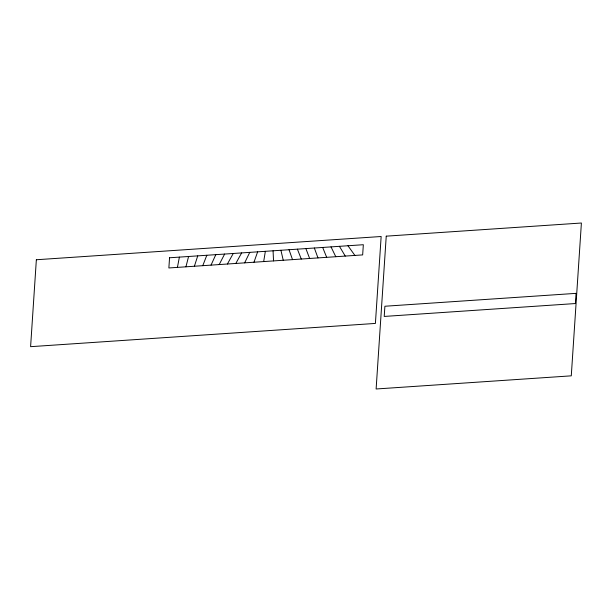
<?xml version="1.0" encoding="UTF-8"?>
<svg xmlns="http://www.w3.org/2000/svg" width="612" height="612" viewBox="0 0 612 612"><rect width="100%" height="100%" fill="white"/><g stroke="black" fill="none" stroke-linecap="round" stroke-linejoin="round"><path stroke-width="0.92" d="M263.68 261.576L265.356 251.318M177.419 267.39L179.393 257.109M185.941 266.817L188.58 256.489M194.394 266.243L197.73 255.877M253.972 262.227L257.637 251.838M202.771 265.677L206.818 255.265M211.033 265.118L215.799 254.661M244.647 262.854L249.757 252.366M219.203 264.568L224.627 254.064M235.804 263.451L241.641 252.917M227.389 264.017L233.256 253.483M347.968 245.749L354.891 255.426M339.438 246.322L345.245 256.076M331.015 246.888L335.789 256.711M322.677 247.455L326.67 257.331M297.401 249.16L301.272 259.037M305.893 248.587L309.634 258.478M314.339 248.013L317.98 257.912M289.025 249.719L292.521 259.626M280.916 250.27L283.241 260.253M273.067 250.798L273.533 260.911M36.353 259.748L30.6 346.675L375.401 323.427L381.154 236.507L36.353 259.748M169.547 257.774L168.874 267.964L362.664 254.906L363.337 244.716L169.547 257.774M386.241 236.163L376.12 388.987L571.279 375.837L581.4 223.013L386.241 236.163M576.053 293.362L575.387 303.544L384.214 316.435L384.902 306.245L576.053 293.362"/></g></svg>
